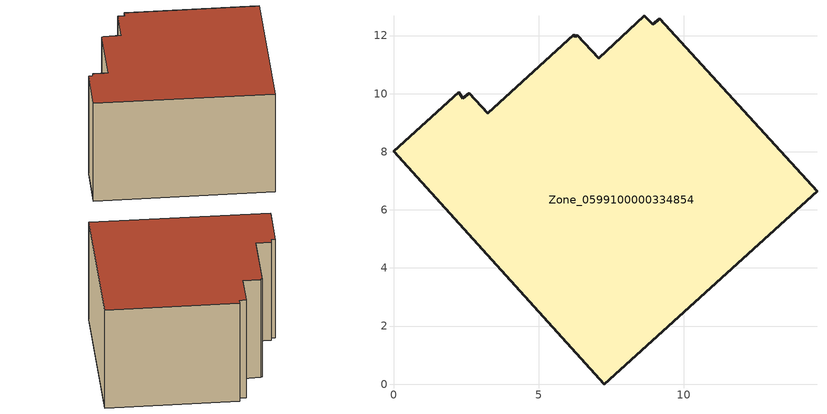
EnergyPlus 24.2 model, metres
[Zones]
Zone_0599100000334854
 floor ground (C_G): 8.93,12.38 9.17,12.59 14.58,6.64 7.26,0 0,8.01 2.24,10.04 2.39,9.85 2.6,10.02 3.24,9.32 6.21,12.02 6.26,11.96 6.32,12.01 7.06,11.21 8.63,12.68 z1.63
 wall outside (C_F): 7.26,0 14.58,6.64 9.17,12.59 8.93,12.38 8.63,12.68 7.06,11.21 6.32,12.01 6.26,11.96 6.21,12.02 3.24,9.32 2.6,10.02 2.39,9.85 2.24,10.04 0,8.01 7.26,0 z1.63:8.45
 roof outside (C_R): 9.17,12.59 8.93,12.38 8.63,12.68 7.06,11.21 6.32,12.01 6.26,11.96 6.21,12.02 3.24,9.32 2.6,10.02 2.39,9.85 2.24,10.04 0,8.01 7.26,0 14.58,6.64 z8.45
[BUILDING]
Pand.0599100000334854: North Axis=0; Terrain=City; Loads Convergence Tolerance Value=0.04; Temperature Convergence Tolerance Value=0.4; Solar Distribution=FullExterior; Maximum Number of Warmup Days=25; Minimum Number of Warmup Days=1
[Site:Location]
Rotterdam.The.Hague.AP_ZH_NLD Design_Conditions: Latitude=51.96; Longitude=4.45; Time Zone=1; Elevation=-4.5
[SITE:GROUNDTEMPERATURE:BUILDINGSURFACE]
18, 18, 18, 18, 18, 18, 18, 18, 18, 18, 18, 18
[MATERIAL] Thermal Absorptance=0.9; Solar Absorptance=0.7; Visible Absorptance=0.7
Name | Roughness | Thickness | Conductivity | Density | Specific Heat
G.TC.1975-1991 | MediumSmooth | 0.15 | 0.288461 | 540 | 1210
F.TC.1975-1991 | Rough | 0.3 | 0.230769 | 1920 | 840
R.TC.1975-1991 | MediumRough | 0.2 | 0.153846 | 1500 | 1000
[CONSTRUCTION]
C_G: G.TC.1975-1991
C_F: F.TC.1975-1991
C_R: R.TC.1975-1991
[ZONE]
Zone_0599100000334854: Type=1; Multiplier=1; Ceiling Height=Autocalculate; Volume=Autocalculate; Floor Area=autocalculate; Part of Total Floor Area=Yes
[ZONEINFILTRATION:DESIGNFLOWRATE]
Infil_Zone_0599100000334854: Zone or ZoneList or Space or SpaceList=Zone_0599100000334854; Schedule=AlwaysOn; Design Flow Rate Calculation Method=Flow/Area; Flow Rate per Floor Area=0.003; Constant Term Coefficient=1; Temperature Term Coefficient=0; Velocity Term Coefficient=0; Velocity Squared Term Coefficient=0
[HVACTEMPLATE:ZONE:IDEALLOADSAIRSYSTEM]
Zone_0599100000334854: Maximum Heating Supply Air Temperature=50; Minimum Cooling Supply Air Temperature=13; Maximum Heating Supply Air Humidity Ratio=0.0156; Minimum Cooling Supply Air Humidity Ratio=0.0077; Heating Limit=NoLimit; Cooling Limit=NoLimit; Dehumidification Control Type=ConstantSensibleHeatRatio; Cooling Sensible Heat Ratio=0.7; Dehumidification Setpoint=60; Humidification Control Type=None; Humidification Setpoint=30; Outdoor Air Method=None; Outdoor Air Flow Rate per Person=0.00944; Outdoor Air Flow Rate per Zone Floor Area=0; Outdoor Air Flow Rate per Zone=0; Demand Controlled Ventilation Type=None; Outdoor Air Economizer Type=NoEconomizer; Heat Recovery Type=None; Sensible Heat Recovery Effectiveness=0.7; Latent Heat Recovery Effectiveness=0.65
[ZONECONTROL:THERMOSTAT]
ThermostatControl_Zone_0599100000334854: Zone or ZoneList=Zone_0599100000334854; Control Type Schedule=DualSetpointControlType; Control 1=Thermostat_Zone_0599100000334854; Temperature Difference Between Cutout And Setpoint=0
[THERMOSTATSETPOINT:DUALSETPOINT]
Thermostat_Zone_0599100000334854: Heating Setpoint Temperature Schedule=HeatingSetpoint_Zone_0599100000334854; Cooling Setpoint Temperature Schedule=CoolingSetpoint_Zone_0599100000334854
[SCHEDULE:COMPACT]
HeatingSetpoint_Zone_0599100000334854: Through: 12/31, For: AllDays, Until: 24:00, 21
CoolingSetpoint_Zone_0599100000334854: Through: 12/31, For: AllDays, Until: 24:00, 24
DualSetpointControlType: Through: 12/31, For: AllDays, Until: 24:00, 4
AlwaysOn: Through: 12/31, For: AllDays, Until: 24:00, 1
